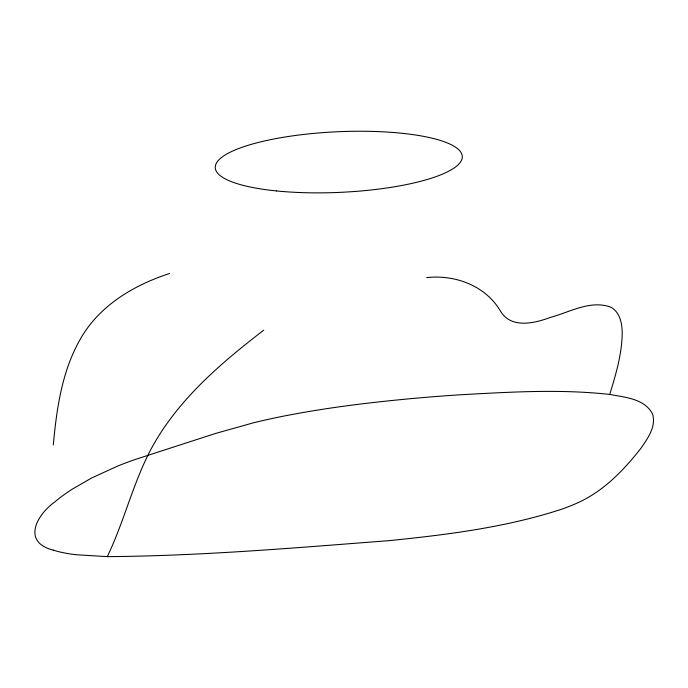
<?xml version="1.0" encoding="UTF-8"?>
<svg xmlns="http://www.w3.org/2000/svg" width="688" height="688" viewBox="0 0 688 688"><rect width="100%" height="100%" fill="white"/><g stroke="black" fill="none" stroke-linecap="round" stroke-linejoin="round"><path stroke-width="1.03" d="M53.329 444.878C56.743 407.33 62.341 368.424 82.354 335.684C101.661 304.139 135.183 284.651 169.592 273.506M53.268 550.133C21.904 542.17 36.361 515.381 54.567 502.102A579.244 142.089 -2.6 0 1 72.008 489.323L91.564 478.022L117.803 466A359.325 88.15 -2.6 0 1 136.086 459.197L215.679 433.414L253.442 422.81A300.665 73.754 -2.6 0 1 282.785 416.292C326.439 407.64 370.677 402.317 414.976 398.283A476.646 116.926 -2.6 0 1 459.997 394.8C509.808 392.057 559.998 388.909 609.731 394.439C615.932 374.169 622.184 353.426 622.201 332.037C621.986 322.732 619.621 311.707 610.591 307.072C590.295 299.822 569.733 312.163 550.409 317.417C534.189 323.386 510.866 329.088 500.262 310.735C485.169 285.529 455.112 274.529 426.672 277.582M53.268 550.125A79.636 19.539 -2.6 0 0 76.42 554.76L107.268 556.635C123.892 522.287 132.578 484.679 150.173 450.769C176.309 401.13 219.928 363.849 263.736 330.18M107.268 556.635C201.644 555.947 295.831 547.811 389.89 540.57C447.725 534.662 506.033 527.361 561.503 509.266A200.457 49.175 -2.6 0 0 576.931 503.169C603.17 491.576 623.698 470.386 641.053 448.094C647.769 438.368 656.257 426.612 652.611 414.159C644.923 398.67 624.756 397.26 609.731 394.439M276.344 190.92A123.651 30.332 -2.6 0 0 462.293 156.976A123.651 30.332 -2.6 0 0 277.66 138.279A123.651 30.332 -2.6 0 0 276.344 190.92"/></g></svg>
